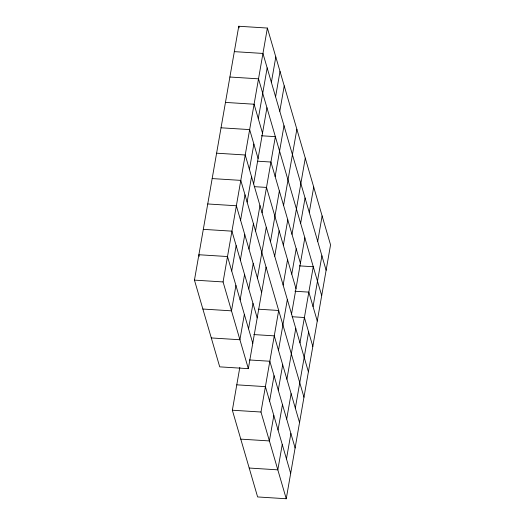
<?xml version="1.0" encoding="UTF-8"?>
<svg xmlns="http://www.w3.org/2000/svg" width="525" height="525" viewBox="0 0 525 525"><rect width="100%" height="100%" fill="white"/><g stroke="black" fill="none" stroke-linecap="round" stroke-linejoin="round"><path stroke-width="0.79" d="M266.063 267.107L248.338 368.655L219.719 366.857L194.447 280.127L238.757 26.25L267.382 28.055L330.553 244.873L286.243 498.75L257.618 496.945L232.352 410.222L239.827 367.375M248.338 368.655L223.073 281.932L267.382 28.055M231.715 270.998L236.145 245.608M240.575 220.224L245.004 194.834M249.434 169.444L253.87 144.06M258.3 118.67L267.159 67.896M247.111 202.059L251.541 176.676M235.922 285.449L231.492 310.839L202.873 309.035M240.358 260.065L244.788 234.675M253.647 183.901L266.943 107.737M271.373 82.353L275.802 56.962M240.135 299.906L244.565 274.516M249.001 249.132L253.431 223.742M275.586 96.803L280.015 71.42M255.537 230.967L259.967 205.583M244.348 314.363L239.918 339.747L211.293 337.942M248.778 288.973L253.207 263.583M262.073 212.809L275.363 136.644L261.463 135.772M279.792 111.261L284.228 85.87M248.561 328.814L252.991 303.43M257.421 278.04L266.28 227.266M275.146 176.492L284.005 125.711M270.493 241.717L279.359 190.942M274.706 256.174L279.136 230.783M283.566 205.4L296.861 129.235M283.349 245.241L287.779 219.85M286.243 498.75L260.978 412.02L278.696 310.472L258.254 309.186M283.132 285.082L287.562 259.698M291.992 234.308L305.281 158.143M269.62 401.087L274.05 375.703M278.48 350.313L287.339 299.539M291.769 274.148L296.205 248.765M300.635 223.374L305.064 197.991M273.827 415.544L269.397 440.934L240.772 439.13M278.263 390.154L282.693 364.77M291.552 313.996L304.848 237.832M309.277 212.441L313.707 187.058M278.04 430.001L282.47 404.611M286.899 379.221L295.765 328.447M282.253 444.452L277.823 469.842L249.198 468.038M286.683 419.068L291.113 393.678M299.978 342.904L313.267 266.739L299.368 265.867M317.697 241.349L322.127 215.965M286.466 458.909L290.896 433.519M295.326 408.135L308.621 331.971M313.051 306.58L321.91 255.806M234.327 51.64L262.946 53.438L326.123 270.263M229.891 77.024L258.517 78.829L321.694 295.647M225.461 102.414L254.087 104.219L262.513 133.127M221.032 127.798L249.657 129.603L258.077 158.511M216.602 153.188L245.227 154.993L308.398 371.812M257.847 161.208L270.933 162.035L300.412 263.215M212.172 178.579L240.791 180.377L303.968 397.202M254.238 186.651L266.503 187.425L295.982 288.606M207.743 203.963L236.362 205.767L261.634 292.497M203.306 229.353L231.932 231.157L257.204 317.881M194.447 280.127L223.073 281.932M294.932 291.25L308.838 292.13L317.257 321.037M292.136 316.739L304.408 317.513L312.828 346.421M253.824 334.569L274.267 335.856L299.539 422.586M249.388 359.96L269.837 361.246L295.109 447.976M236.782 384.832L265.407 386.636L290.673 473.36M232.352 410.222L260.978 412.02M238.757 26.25L239.21 27.812M252.774 343.271L227.502 256.541L198.877 254.737L199.336 256.298"/></g></svg>
